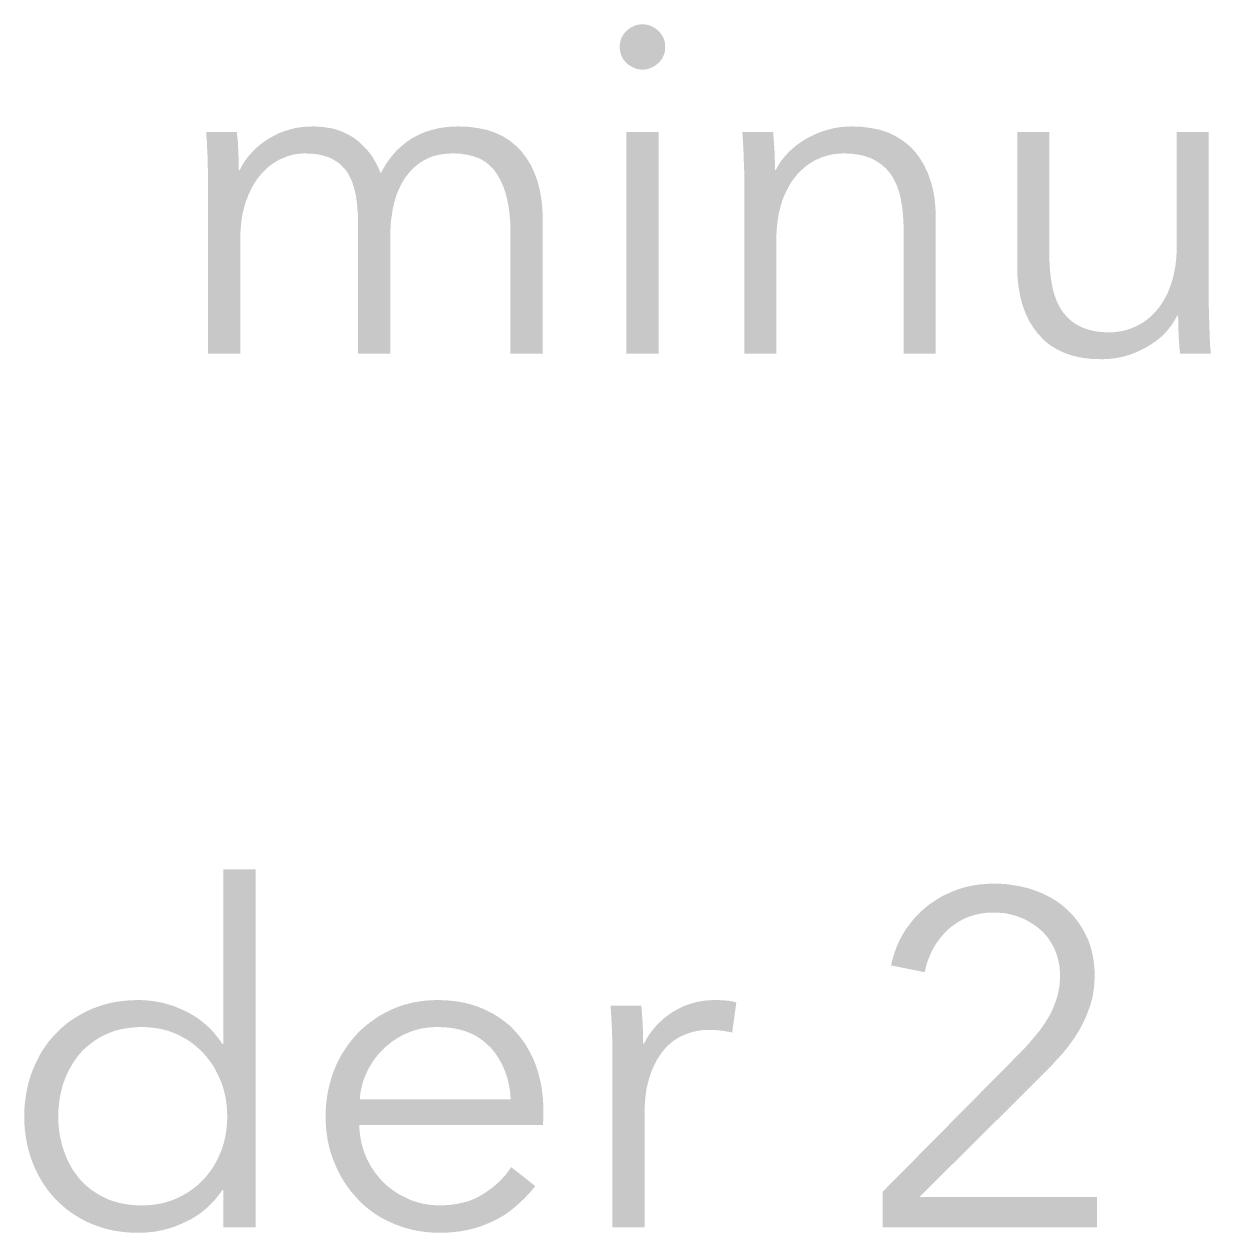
# Model space of a CAD drawing. Header units: millimetres. Extents: x 6 to 126, y 130 to 351.
# Drawn here: x 24.69 to 31.21, y 254.37 to 261.01 of the extents above; entities that cross this region are included whole.
import ezdxf

# ---------------------------------------------------------------- set-up
doc = ezdxf.new("R2010")
doc.units = ezdxf.units.MM
doc.layers.add('RASTER', color=7, linetype='Continuous')

msp = doc.modelspace()

# ---------------------------------------------------------------- hatches: boundary and pattern name
at = {"layer": 'RASTER'}
h = msp.add_hatch(color=7, dxfattribs=at)
h.paths.add_polyline_path([(28.18, 259.2), (28.003, 259.2), (28.003, 260.417), (28.18, 260.417)])
h.paths.add_polyline_path([(28.216, 260.885), (28.215, 260.871), (28.214, 260.859), (28.211, 260.847), (28.206, 260.835), (28.201, 260.824), (28.194, 260.814), (28.186, 260.804), (28.177, 260.795), (28.167, 260.787), (28.157, 260.78), (28.147, 260.774), (28.136, 260.769), (28.125, 260.765), (28.114, 260.762), (28.103, 260.761), (28.091, 260.76), (28.08, 260.761), (28.068, 260.762), (28.057, 260.765), (28.046, 260.769), (28.036, 260.774), (28.025, 260.78), (28.015, 260.787), (28.005, 260.795), (27.996, 260.804), (27.988, 260.814), (27.982, 260.824), (27.976, 260.835), (27.972, 260.847), (27.969, 260.859), (27.967, 260.871), (27.966, 260.885), (27.967, 260.898), (27.969, 260.911), (27.972, 260.923), (27.976, 260.935), (27.982, 260.945), (27.988, 260.956), (27.996, 260.965), (28.005, 260.975), (28.015, 260.983), (28.025, 260.99), (28.036, 260.996), (28.046, 261.001), (28.057, 261.005), (28.068, 261.007), (28.08, 261.009), (28.091, 261.01), (28.103, 261.009), (28.114, 261.007), (28.125, 261.005), (28.136, 261.001), (28.147, 260.996), (28.157, 260.99), (28.167, 260.983), (28.177, 260.975), (28.186, 260.965), (28.194, 260.956), (28.201, 260.945), (28.206, 260.935), (28.211, 260.923), (28.214, 260.911), (28.215, 260.898), (28.216, 260.885)])
for points in [[(25.879, 260.209), (25.892, 260.235), (25.908, 260.26), (25.925, 260.283), (25.945, 260.305), (25.965, 260.326), (25.988, 260.346), (26.012, 260.364), (26.039, 260.382), (26.066, 260.397), (26.094, 260.411), (26.123, 260.422), (26.153, 260.431), (26.183, 260.439), (26.214, 260.444), (26.246, 260.447), (26.279, 260.448), (26.291, 260.448), (26.304, 260.447), (26.317, 260.447), (26.329, 260.445), (26.342, 260.444), (26.355, 260.442), (26.368, 260.44), (26.382, 260.438), (26.395, 260.435), (26.408, 260.431), (26.421, 260.427), (26.434, 260.422), (26.447, 260.417), (26.46, 260.411), (26.473, 260.404), (26.486, 260.397), (26.498, 260.39), (26.511, 260.381), (26.523, 260.372), (26.534, 260.363), (26.546, 260.352), (26.557, 260.341), (26.568, 260.33), (26.579, 260.318), (26.59, 260.305), (26.6, 260.292), (26.61, 260.277), (26.619, 260.261), (26.628, 260.245), (26.637, 260.228), (26.645, 260.21), (26.653, 260.191), (26.67, 260.221), (26.687, 260.249), (26.707, 260.276), (26.727, 260.301), (26.749, 260.324), (26.773, 260.345), (26.797, 260.364), (26.824, 260.382), (26.851, 260.397), (26.88, 260.411), (26.91, 260.422), (26.942, 260.431), (26.974, 260.439), (27.008, 260.444), (27.043, 260.447), (27.08, 260.448), (27.136, 260.446), (27.188, 260.439), (27.237, 260.429), (27.282, 260.414), (27.324, 260.394), (27.362, 260.37), (27.396, 260.342), (27.427, 260.31), (27.454, 260.274), (27.478, 260.236), (27.497, 260.194), (27.514, 260.15), (27.526, 260.103), (27.535, 260.054), (27.541, 260.001), (27.543, 259.946), (27.543, 259.2), (27.366, 259.2), (27.366, 259.873), (27.365, 259.92), (27.361, 259.965), (27.356, 260.007), (27.348, 260.047), (27.338, 260.084), (27.326, 260.12), (27.311, 260.152), (27.294, 260.183), (27.275, 260.21), (27.252, 260.234), (27.227, 260.254), (27.198, 260.271), (27.166, 260.283), (27.131, 260.292), (27.093, 260.298), (27.051, 260.3), (27.028, 260.299), (27.005, 260.297), (26.983, 260.294), (26.962, 260.29), (26.943, 260.285), (26.924, 260.278), (26.906, 260.27), (26.889, 260.261), (26.873, 260.251), (26.857, 260.24), (26.843, 260.228), (26.829, 260.216), (26.816, 260.202), (26.804, 260.188), (26.793, 260.174), (26.782, 260.158), (26.772, 260.142), (26.763, 260.125), (26.755, 260.108), (26.747, 260.09), (26.74, 260.072), (26.734, 260.053), (26.728, 260.034), (26.724, 260.014), (26.719, 259.994), (26.716, 259.973), (26.713, 259.953), (26.71, 259.932), (26.708, 259.911), (26.707, 259.89), (26.706, 259.869), (26.705, 259.847), (26.705, 259.2), (26.529, 259.2), (26.529, 259.91), (26.528, 259.932), (26.528, 259.953), (26.527, 259.974), (26.525, 259.994), (26.524, 260.014), (26.521, 260.034), (26.519, 260.053), (26.516, 260.071), (26.512, 260.089), (26.508, 260.106), (26.503, 260.122), (26.498, 260.138), (26.492, 260.153), (26.485, 260.168), (26.478, 260.181), (26.47, 260.195), (26.462, 260.207), (26.452, 260.218), (26.442, 260.229), (26.431, 260.239), (26.42, 260.249), (26.407, 260.257), (26.394, 260.265), (26.38, 260.273), (26.366, 260.279), (26.35, 260.284), (26.333, 260.289), (26.315, 260.293), (26.297, 260.296), (26.277, 260.298), (26.256, 260.299), (26.235, 260.3), (26.219, 260.299), (26.204, 260.298), (26.188, 260.296), (26.172, 260.293), (26.156, 260.289), (26.14, 260.284), (26.125, 260.278), (26.109, 260.271), (26.093, 260.264), (26.078, 260.255), (26.063, 260.246), (26.048, 260.235), (26.034, 260.224), (26.02, 260.211), (26.007, 260.198), (25.994, 260.184), (25.982, 260.169), (25.97, 260.153), (25.959, 260.136), (25.948, 260.118), (25.939, 260.099), (25.929, 260.079), (25.921, 260.058), (25.912, 260.036), (25.905, 260.013), (25.899, 259.989), (25.893, 259.964), (25.889, 259.938), (25.886, 259.911), (25.883, 259.883), (25.882, 259.854), (25.881, 259.824), (25.881, 259.2), (25.704, 259.2), (25.704, 260.149), (25.704, 260.162), (25.704, 260.175), (25.704, 260.19), (25.704, 260.206), (25.703, 260.222), (25.703, 260.239), (25.702, 260.257), (25.702, 260.276), (25.701, 260.296), (25.7, 260.314), (25.699, 260.333), (25.699, 260.351), (25.698, 260.368), (25.696, 260.385), (25.695, 260.401), (25.694, 260.417), (25.863, 260.417), (25.864, 260.404), (25.865, 260.391), (25.867, 260.378), (25.868, 260.365), (25.868, 260.351), (25.869, 260.337), (25.87, 260.322), (25.871, 260.308), (25.871, 260.293), (25.872, 260.279), (25.872, 260.266), (25.873, 260.253), (25.873, 260.241), (25.873, 260.23), (25.873, 260.219), (25.873, 260.209), (25.879, 260.209)], [(28.809, 260.417), (28.81, 260.404), (28.811, 260.391), (28.812, 260.378), (28.813, 260.365), (28.814, 260.351), (28.815, 260.337), (28.816, 260.322), (28.817, 260.308), (28.817, 260.293), (28.818, 260.279), (28.818, 260.266), (28.819, 260.253), (28.819, 260.241), (28.819, 260.23), (28.819, 260.219), (28.819, 260.209), (28.824, 260.209), (28.838, 260.235), (28.854, 260.26), (28.873, 260.283), (28.893, 260.305), (28.915, 260.326), (28.939, 260.346), (28.965, 260.364), (28.993, 260.382), (29.023, 260.397), (29.053, 260.411), (29.083, 260.422), (29.114, 260.431), (29.145, 260.439), (29.176, 260.444), (29.208, 260.447), (29.24, 260.448), (29.296, 260.446), (29.349, 260.439), (29.398, 260.429), (29.443, 260.414), (29.484, 260.394), (29.522, 260.37), (29.557, 260.342), (29.588, 260.31), (29.615, 260.274), (29.638, 260.236), (29.658, 260.194), (29.674, 260.15), (29.687, 260.103), (29.696, 260.054), (29.701, 260.001), (29.703, 259.946), (29.703, 259.2), (29.526, 259.2), (29.526, 259.873), (29.526, 259.897), (29.525, 259.92), (29.524, 259.943), (29.522, 259.965), (29.52, 259.987), (29.518, 260.007), (29.514, 260.028), (29.511, 260.048), (29.507, 260.067), (29.502, 260.085), (29.496, 260.103), (29.49, 260.12), (29.483, 260.136), (29.475, 260.152), (29.467, 260.167), (29.458, 260.182), (29.448, 260.195), (29.437, 260.208), (29.426, 260.22), (29.413, 260.231), (29.4, 260.242), (29.386, 260.251), (29.372, 260.26), (29.356, 260.269), (29.34, 260.276), (29.322, 260.282), (29.304, 260.288), (29.284, 260.292), (29.264, 260.295), (29.242, 260.298), (29.22, 260.299), (29.196, 260.3), (29.179, 260.299), (29.161, 260.298), (29.144, 260.296), (29.127, 260.293), (29.11, 260.289), (29.093, 260.284), (29.076, 260.278), (29.06, 260.271), (29.043, 260.264), (29.027, 260.255), (29.012, 260.246), (28.997, 260.235), (28.982, 260.224), (28.968, 260.211), (28.955, 260.198), (28.941, 260.184), (28.929, 260.169), (28.917, 260.153), (28.905, 260.136), (28.895, 260.118), (28.885, 260.099), (28.875, 260.079), (28.866, 260.058), (28.858, 260.036), (28.851, 260.013), (28.845, 259.989), (28.839, 259.964), (28.835, 259.938), (28.831, 259.911), (28.829, 259.883), (28.827, 259.854), (28.827, 259.824), (28.827, 259.2), (28.65, 259.2), (28.65, 260.149), (28.65, 260.162), (28.65, 260.175), (28.65, 260.19), (28.65, 260.206), (28.649, 260.222), (28.649, 260.239), (28.648, 260.257), (28.648, 260.276), (28.647, 260.296), (28.646, 260.314), (28.645, 260.333), (28.644, 260.351), (28.643, 260.368), (28.642, 260.385), (28.641, 260.401), (28.64, 260.417)], [(31.045, 259.2), (31.044, 259.213), (31.042, 259.225), (31.041, 259.239), (31.04, 259.252), (31.039, 259.266), (31.038, 259.28), (31.038, 259.294), (31.037, 259.309), (31.036, 259.324), (31.036, 259.338), (31.035, 259.351), (31.035, 259.364), (31.035, 259.376), (31.035, 259.387), (31.034, 259.398), (31.034, 259.408), (31.029, 259.408), (31.015, 259.382), (30.999, 259.357), (30.981, 259.334), (30.961, 259.311), (30.939, 259.29), (30.915, 259.271), (30.888, 259.252), (30.86, 259.235), (30.831, 259.22), (30.801, 259.206), (30.771, 259.195), (30.74, 259.185), (30.709, 259.178), (30.677, 259.173), (30.645, 259.17), (30.613, 259.169), (30.557, 259.171), (30.505, 259.177), (30.456, 259.188), (30.411, 259.203), (30.369, 259.223), (30.331, 259.246), (30.297, 259.274), (30.266, 259.307), (30.239, 259.342), (30.215, 259.381), (30.196, 259.422), (30.179, 259.467), (30.167, 259.513), (30.158, 259.563), (30.152, 259.615), (30.15, 259.671), (30.15, 260.417), (30.327, 260.417), (30.327, 259.743), (30.327, 259.72), (30.328, 259.696), (30.329, 259.674), (30.331, 259.652), (30.333, 259.63), (30.336, 259.609), (30.339, 259.589), (30.343, 259.569), (30.347, 259.55), (30.352, 259.532), (30.358, 259.514), (30.364, 259.497), (30.371, 259.48), (30.379, 259.465), (30.387, 259.45), (30.396, 259.435), (30.406, 259.422), (30.417, 259.409), (30.428, 259.397), (30.44, 259.386), (30.453, 259.375), (30.467, 259.365), (30.482, 259.356), (30.498, 259.348), (30.514, 259.341), (30.531, 259.335), (30.55, 259.329), (30.569, 259.325), (30.59, 259.321), (30.611, 259.319), (30.634, 259.317), (30.657, 259.317), (30.675, 259.317), (30.692, 259.319), (30.71, 259.321), (30.727, 259.324), (30.744, 259.328), (30.761, 259.333), (30.777, 259.339), (30.794, 259.346), (30.81, 259.353), (30.826, 259.362), (30.842, 259.371), (30.857, 259.382), (30.871, 259.393), (30.885, 259.405), (30.899, 259.419), (30.912, 259.433), (30.925, 259.448), (30.937, 259.464), (30.948, 259.481), (30.959, 259.499), (30.969, 259.518), (30.979, 259.538), (30.987, 259.559), (30.995, 259.581), (31.003, 259.604), (31.009, 259.628), (31.014, 259.653), (31.019, 259.679), (31.022, 259.706), (31.025, 259.734), (31.026, 259.763), (31.027, 259.793), (31.027, 260.417), (31.203, 260.417), (31.203, 259.468), (31.203, 259.455), (31.204, 259.441), (31.204, 259.427), (31.204, 259.411), (31.204, 259.395), (31.205, 259.378), (31.205, 259.359), (31.206, 259.34), (31.207, 259.321), (31.207, 259.302), (31.208, 259.284), (31.209, 259.266), (31.21, 259.249), (31.211, 259.232), (31.213, 259.216), (31.214, 259.2)], [(30.588, 254.4), (29.411, 254.4), (29.411, 254.595), (30.165, 255.357), (30.175, 255.367), (30.185, 255.378), (30.196, 255.389), (30.206, 255.4), (30.216, 255.411), (30.226, 255.423), (30.236, 255.435), (30.246, 255.447), (30.256, 255.459), (30.266, 255.471), (30.275, 255.483), (30.285, 255.496), (30.293, 255.508), (30.302, 255.521), (30.31, 255.534), (30.318, 255.547), (30.326, 255.56), (30.333, 255.573), (30.34, 255.587), (30.346, 255.6), (30.352, 255.614), (30.357, 255.628), (30.363, 255.643), (30.367, 255.657), (30.372, 255.672), (30.375, 255.687), (30.378, 255.702), (30.381, 255.717), (30.383, 255.732), (30.384, 255.747), (30.385, 255.762), (30.386, 255.778), (30.385, 255.798), (30.384, 255.817), (30.382, 255.836), (30.378, 255.855), (30.374, 255.873), (30.37, 255.89), (30.364, 255.907), (30.357, 255.924), (30.35, 255.94), (30.341, 255.955), (30.332, 255.97), (30.323, 255.984), (30.313, 255.997), (30.302, 256.01), (30.29, 256.022), (30.278, 256.034), (30.265, 256.045), (30.251, 256.056), (30.237, 256.065), (30.223, 256.074), (30.208, 256.083), (30.193, 256.091), (30.177, 256.098), (30.161, 256.104), (30.144, 256.11), (30.127, 256.115), (30.11, 256.119), (30.093, 256.123), (30.075, 256.126), (30.058, 256.127), (30.04, 256.129), (30.022, 256.129), (29.985, 256.128), (29.95, 256.123), (29.917, 256.116), (29.885, 256.106), (29.855, 256.093), (29.826, 256.077), (29.798, 256.058), (29.772, 256.037), (29.748, 256.013), (29.726, 255.987), (29.706, 255.96), (29.689, 255.932), (29.674, 255.902), (29.661, 255.87), (29.65, 255.836), (29.642, 255.801), (29.457, 255.838), (29.462, 255.862), (29.469, 255.885), (29.476, 255.908), (29.484, 255.931), (29.493, 255.953), (29.503, 255.975), (29.514, 255.996), (29.526, 256.017), (29.539, 256.038), (29.553, 256.057), (29.568, 256.076), (29.583, 256.095), (29.599, 256.112), (29.616, 256.129), (29.633, 256.145), (29.651, 256.16), (29.67, 256.175), (29.689, 256.188), (29.709, 256.201), (29.73, 256.214), (29.751, 256.225), (29.773, 256.235), (29.796, 256.245), (29.819, 256.254), (29.842, 256.262), (29.867, 256.269), (29.891, 256.274), (29.916, 256.279), (29.942, 256.283), (29.968, 256.285), (29.995, 256.287), (30.022, 256.288), (30.049, 256.287), (30.077, 256.286), (30.104, 256.283), (30.13, 256.279), (30.157, 256.275), (30.183, 256.269), (30.208, 256.263), (30.234, 256.255), (30.258, 256.246), (30.282, 256.237), (30.305, 256.226), (30.327, 256.215), (30.349, 256.202), (30.37, 256.189), (30.39, 256.174), (30.409, 256.159), (30.427, 256.142), (30.445, 256.125), (30.461, 256.107), (30.477, 256.087), (30.492, 256.067), (30.505, 256.046), (30.518, 256.024), (30.53, 256), (30.541, 255.976), (30.55, 255.951), (30.558, 255.925), (30.564, 255.898), (30.569, 255.87), (30.573, 255.841), (30.575, 255.811), (30.575, 255.781), (30.575, 255.759), (30.574, 255.737), (30.572, 255.716), (30.569, 255.695), (30.566, 255.675), (30.562, 255.655), (30.556, 255.636), (30.551, 255.617), (30.544, 255.598), (30.537, 255.58), (30.53, 255.561), (30.522, 255.543), (30.514, 255.526), (30.505, 255.508), (30.496, 255.491), (30.486, 255.474), (30.475, 255.457), (30.465, 255.44), (30.453, 255.424), (30.442, 255.408), (30.43, 255.392), (30.417, 255.376), (30.404, 255.36), (30.391, 255.345), (30.377, 255.33), (30.363, 255.315), (30.349, 255.299), (30.335, 255.284), (30.321, 255.269), (30.306, 255.254), (30.291, 255.239), (30.276, 255.224), (29.613, 254.566), (30.588, 254.566)], [(27.926, 255.349), (27.926, 255.362), (27.926, 255.375), (27.926, 255.39), (27.925, 255.406), (27.925, 255.422), (27.925, 255.439), (27.924, 255.457), (27.923, 255.476), (27.923, 255.496), (27.922, 255.514), (27.921, 255.533), (27.92, 255.551), (27.919, 255.568), (27.918, 255.585), (27.917, 255.601), (27.916, 255.617), (28.085, 255.617), (28.086, 255.604), (28.087, 255.591), (28.088, 255.578), (28.089, 255.565), (28.09, 255.551), (28.091, 255.537), (28.092, 255.522), (28.092, 255.508), (28.093, 255.493), (28.094, 255.479), (28.094, 255.466), (28.094, 255.453), (28.095, 255.441), (28.095, 255.43), (28.095, 255.419), (28.095, 255.409), (28.1, 255.409), (28.114, 255.435), (28.129, 255.46), (28.147, 255.483), (28.165, 255.505), (28.186, 255.526), (28.207, 255.546), (28.231, 255.564), (28.256, 255.582), (28.283, 255.597), (28.31, 255.611), (28.338, 255.622), (28.367, 255.631), (28.396, 255.639), (28.427, 255.644), (28.458, 255.647), (28.49, 255.648), (28.499, 255.648), (28.507, 255.648), (28.515, 255.648), (28.522, 255.647), (28.53, 255.647), (28.537, 255.647), (28.544, 255.646), (28.551, 255.645), (28.558, 255.645), (28.565, 255.644), (28.572, 255.643), (28.579, 255.642), (28.586, 255.64), (28.593, 255.639), (28.6, 255.637), (28.607, 255.635), (28.584, 255.469), (28.58, 255.47), (28.575, 255.471), (28.569, 255.473), (28.563, 255.474), (28.556, 255.475), (28.549, 255.476), (28.541, 255.478), (28.532, 255.479), (28.523, 255.48), (28.514, 255.481), (28.505, 255.482), (28.495, 255.483), (28.486, 255.483), (28.477, 255.484), (28.468, 255.484), (28.459, 255.484), (28.442, 255.484), (28.424, 255.483), (28.407, 255.481), (28.39, 255.478), (28.373, 255.474), (28.357, 255.47), (28.34, 255.464), (28.324, 255.458), (28.308, 255.451), (28.292, 255.443), (28.277, 255.434), (28.263, 255.425), (28.249, 255.414), (28.236, 255.402), (28.223, 255.39), (28.211, 255.376), (28.199, 255.362), (28.188, 255.346), (28.177, 255.33), (28.167, 255.313), (28.158, 255.294), (28.149, 255.275), (28.14, 255.255), (28.133, 255.233), (28.126, 255.211), (28.12, 255.188), (28.114, 255.163), (28.11, 255.137), (28.107, 255.111), (28.105, 255.083), (28.103, 255.054), (28.103, 255.024), (28.103, 254.4), (27.926, 254.4), (27.926, 255.349)]]:
    msp.add_hatch(color=7, dxfattribs=at).paths.add_polyline_path(points)
h = msp.add_hatch(color=7, dxfattribs=at)
h.paths.add_polyline_path([(25.784, 254.605), (25.763, 254.577), (25.742, 254.55), (25.719, 254.526), (25.694, 254.503), (25.668, 254.481), (25.64, 254.462), (25.611, 254.444), (25.581, 254.429), (25.549, 254.415), (25.518, 254.402), (25.486, 254.392), (25.454, 254.384), (25.422, 254.377), (25.389, 254.373), (25.356, 254.37), (25.323, 254.369), (25.288, 254.37), (25.254, 254.372), (25.22, 254.376), (25.187, 254.381), (25.155, 254.388), (25.124, 254.397), (25.094, 254.407), (25.065, 254.418), (25.036, 254.431), (25.009, 254.445), (24.983, 254.46), (24.957, 254.477), (24.933, 254.494), (24.91, 254.513), (24.888, 254.533), (24.867, 254.553), (24.847, 254.575), (24.828, 254.598), (24.811, 254.622), (24.794, 254.647), (24.779, 254.673), (24.765, 254.7), (24.752, 254.727), (24.74, 254.756), (24.729, 254.786), (24.72, 254.816), (24.712, 254.847), (24.706, 254.878), (24.701, 254.91), (24.697, 254.942), (24.695, 254.975), (24.694, 255.008), (24.695, 255.042), (24.697, 255.075), (24.701, 255.107), (24.706, 255.139), (24.712, 255.17), (24.72, 255.201), (24.729, 255.231), (24.74, 255.261), (24.752, 255.289), (24.765, 255.317), (24.779, 255.344), (24.794, 255.37), (24.811, 255.395), (24.828, 255.419), (24.847, 255.441), (24.867, 255.463), (24.888, 255.484), (24.91, 255.504), (24.933, 255.523), (24.957, 255.54), (24.983, 255.556), (25.009, 255.572), (25.036, 255.586), (25.065, 255.599), (25.094, 255.61), (25.124, 255.62), (25.155, 255.629), (25.187, 255.636), (25.22, 255.641), (25.254, 255.645), (25.288, 255.647), (25.323, 255.648), (25.356, 255.647), (25.389, 255.644), (25.422, 255.639), (25.454, 255.633), (25.486, 255.624), (25.518, 255.614), (25.549, 255.601), (25.581, 255.587), (25.611, 255.571), (25.64, 255.553), (25.668, 255.533), (25.694, 255.511), (25.719, 255.488), (25.742, 255.462), (25.763, 255.435), (25.784, 255.406), (25.789, 255.406), (25.789, 256.366), (25.966, 256.366), (25.966, 254.4), (25.789, 254.4), (25.789, 254.605)])
h.paths.add_polyline_path([(24.881, 255.008), (24.882, 254.983), (24.883, 254.958), (24.886, 254.934), (24.889, 254.91), (24.894, 254.886), (24.899, 254.863), (24.905, 254.84), (24.913, 254.817), (24.921, 254.795), (24.93, 254.774), (24.94, 254.753), (24.951, 254.733), (24.962, 254.714), (24.975, 254.696), (24.988, 254.678), (25.002, 254.661), (25.017, 254.645), (25.033, 254.63), (25.05, 254.616), (25.068, 254.602), (25.086, 254.59), (25.105, 254.578), (25.126, 254.567), (25.147, 254.557), (25.168, 254.548), (25.191, 254.541), (25.214, 254.534), (25.238, 254.529), (25.263, 254.525), (25.288, 254.522), (25.315, 254.52), (25.342, 254.52), (25.367, 254.52), (25.391, 254.522), (25.415, 254.525), (25.439, 254.529), (25.462, 254.534), (25.485, 254.541), (25.507, 254.548), (25.529, 254.557), (25.55, 254.567), (25.57, 254.578), (25.59, 254.589), (25.609, 254.602), (25.627, 254.615), (25.644, 254.629), (25.661, 254.644), (25.677, 254.66), (25.692, 254.677), (25.706, 254.694), (25.72, 254.712), (25.733, 254.731), (25.744, 254.751), (25.755, 254.771), (25.765, 254.793), (25.775, 254.815), (25.783, 254.837), (25.79, 254.86), (25.796, 254.884), (25.801, 254.908), (25.805, 254.932), (25.807, 254.957), (25.809, 254.983), (25.81, 255.008), (25.809, 255.034), (25.807, 255.06), (25.805, 255.084), (25.801, 255.109), (25.796, 255.133), (25.79, 255.156), (25.783, 255.179), (25.775, 255.202), (25.765, 255.224), (25.755, 255.245), (25.744, 255.266), (25.733, 255.286), (25.72, 255.305), (25.706, 255.323), (25.692, 255.341), (25.677, 255.358), (25.661, 255.374), (25.644, 255.389), (25.627, 255.404), (25.609, 255.417), (25.59, 255.43), (25.57, 255.441), (25.55, 255.452), (25.529, 255.462), (25.507, 255.471), (25.485, 255.479), (25.462, 255.485), (25.439, 255.49), (25.415, 255.494), (25.391, 255.497), (25.367, 255.499), (25.342, 255.5), (25.315, 255.499), (25.288, 255.497), (25.263, 255.494), (25.238, 255.49), (25.214, 255.485), (25.191, 255.478), (25.168, 255.47), (25.147, 255.461), (25.126, 255.451), (25.105, 255.44), (25.086, 255.428), (25.068, 255.415), (25.05, 255.401), (25.033, 255.387), (25.017, 255.372), (25.002, 255.356), (24.988, 255.339), (24.975, 255.321), (24.962, 255.302), (24.951, 255.283), (24.94, 255.263), (24.93, 255.243), (24.921, 255.222), (24.913, 255.2), (24.905, 255.177), (24.899, 255.154), (24.894, 255.131), (24.889, 255.107), (24.886, 255.083), (24.883, 255.058), (24.882, 255.034), (24.881, 255.008)], flags=0)
h = msp.add_hatch(color=7, dxfattribs=at)
h.paths.add_polyline_path([(27.367, 255.102), (27.364, 255.144), (27.357, 255.184), (27.348, 255.222), (27.335, 255.259), (27.32, 255.294), (27.302, 255.326), (27.281, 255.358), (27.257, 255.387), (27.229, 255.413), (27.2, 255.436), (27.167, 255.456), (27.132, 255.472), (27.094, 255.484), (27.053, 255.493), (27.01, 255.498), (26.964, 255.5), (26.942, 255.499), (26.921, 255.498), (26.9, 255.495), (26.879, 255.492), (26.859, 255.487), (26.839, 255.482), (26.819, 255.475), (26.8, 255.467), (26.782, 255.459), (26.764, 255.45), (26.746, 255.44), (26.729, 255.429), (26.713, 255.418), (26.697, 255.405), (26.682, 255.393), (26.668, 255.379), (26.654, 255.365), (26.64, 255.35), (26.628, 255.335), (26.616, 255.319), (26.605, 255.303), (26.595, 255.286), (26.585, 255.269), (26.577, 255.252), (26.569, 255.234), (26.561, 255.215), (26.555, 255.197), (26.55, 255.178), (26.546, 255.16), (26.542, 255.141), (26.539, 255.121), (26.538, 255.102)], flags=0)
h.paths.add_polyline_path([(27.546, 255.045), (27.546, 255.04), (27.546, 255.036), (27.546, 255.031), (27.546, 255.026), (27.546, 255.021), (27.546, 255.016), (27.546, 255.011), (27.546, 255.006), (27.546, 255.001), (27.546, 254.995), (27.546, 254.99), (27.546, 254.984), (27.545, 254.979), (27.545, 254.973), (27.544, 254.967), (27.544, 254.962), (26.535, 254.962), (26.536, 254.939), (26.538, 254.917), (26.541, 254.895), (26.545, 254.873), (26.55, 254.852), (26.556, 254.831), (26.563, 254.81), (26.571, 254.79), (26.58, 254.77), (26.59, 254.751), (26.6, 254.732), (26.612, 254.715), (26.624, 254.697), (26.637, 254.681), (26.65, 254.665), (26.665, 254.65), (26.68, 254.635), (26.696, 254.621), (26.713, 254.608), (26.73, 254.596), (26.748, 254.584), (26.766, 254.574), (26.786, 254.564), (26.805, 254.555), (26.826, 254.546), (26.847, 254.539), (26.868, 254.533), (26.889, 254.528), (26.911, 254.525), (26.934, 254.522), (26.956, 254.52), (26.98, 254.52), (27.013, 254.521), (27.046, 254.524), (27.078, 254.529), (27.108, 254.536), (27.137, 254.544), (27.165, 254.555), (27.192, 254.568), (27.217, 254.583), (27.242, 254.6), (27.265, 254.616), (27.286, 254.634), (27.306, 254.652), (27.324, 254.671), (27.341, 254.69), (27.356, 254.71), (27.37, 254.73), (27.502, 254.626), (27.475, 254.593), (27.446, 254.562), (27.417, 254.534), (27.387, 254.508), (27.357, 254.484), (27.326, 254.463), (27.294, 254.445), (27.262, 254.429), (27.229, 254.415), (27.195, 254.402), (27.16, 254.392), (27.126, 254.384), (27.09, 254.377), (27.054, 254.373), (27.017, 254.37), (26.98, 254.369), (26.946, 254.37), (26.913, 254.372), (26.881, 254.376), (26.849, 254.381), (26.818, 254.388), (26.788, 254.396), (26.758, 254.406), (26.729, 254.417), (26.7, 254.43), (26.673, 254.443), (26.646, 254.458), (26.621, 254.474), (26.597, 254.492), (26.573, 254.51), (26.551, 254.53), (26.53, 254.551), (26.51, 254.573), (26.49, 254.596), (26.472, 254.62), (26.455, 254.644), (26.44, 254.67), (26.425, 254.697), (26.411, 254.725), (26.399, 254.754), (26.387, 254.783), (26.377, 254.813), (26.369, 254.844), (26.362, 254.876), (26.357, 254.908), (26.353, 254.941), (26.351, 254.974), (26.35, 255.008), (26.351, 255.043), (26.353, 255.076), (26.357, 255.109), (26.362, 255.141), (26.369, 255.173), (26.377, 255.203), (26.386, 255.234), (26.397, 255.263), (26.409, 255.292), (26.423, 255.32), (26.437, 255.347), (26.453, 255.372), (26.47, 255.397), (26.488, 255.421), (26.507, 255.444), (26.527, 255.466), (26.548, 255.487), (26.571, 255.507), (26.594, 255.525), (26.618, 255.542), (26.642, 255.559), (26.668, 255.573), (26.695, 255.587), (26.722, 255.6), (26.75, 255.611), (26.779, 255.621), (26.809, 255.629), (26.839, 255.636), (26.869, 255.641), (26.9, 255.645), (26.932, 255.647), (26.964, 255.648), (26.999, 255.647), (27.033, 255.645), (27.066, 255.641), (27.099, 255.636), (27.13, 255.629), (27.159, 255.621), (27.188, 255.611), (27.216, 255.6), (27.243, 255.587), (27.269, 255.574), (27.293, 255.559), (27.316, 255.543), (27.338, 255.527), (27.36, 255.509), (27.379, 255.49), (27.398, 255.47), (27.416, 255.449), (27.432, 255.427), (27.448, 255.405), (27.462, 255.381), (27.475, 255.357), (27.488, 255.332), (27.499, 255.306), (27.509, 255.279), (27.518, 255.251), (27.525, 255.223), (27.532, 255.195), (27.537, 255.166), (27.541, 255.136), (27.544, 255.106), (27.546, 255.076), (27.546, 255.045)])

doc.saveas('drawing.dxf')
